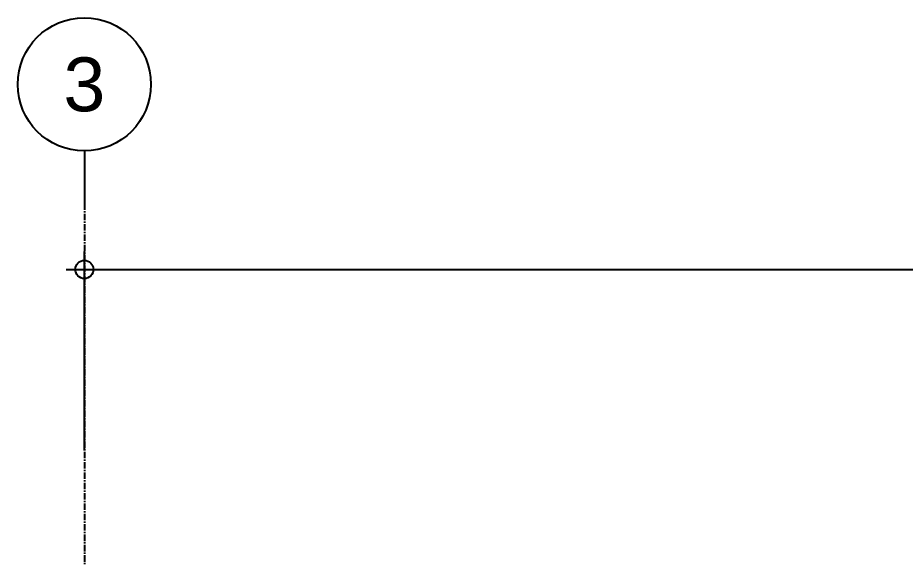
# Model space of a CAD drawing. Header units: millimetres. Extents: x -153298 to 620751, y -313239 to 250031.
# Drawn here: x 18778 to 23924, y -79700 to -76571 of the extents above; entities that cross this region are included whole.
import ezdxf
from ezdxf.enums import TextEntityAlignment as Align

# ---------------------------------------------------------------- set-up
doc = ezdxf.new("R2010")
doc.units = ezdxf.units.MM
doc.linetypes.add('CENTER', pattern=[2, 1.25, -0.25, 0.25, -0.25])
doc.layers.get('DEFPOINTS').update_dxf_attribs({"color": 250})
doc.layers.add('S-DIM', color=7, linetype='Continuous')
doc.layers.add('Stan-Dim', color=8, linetype='Continuous')
doc.styles.add('ROMANS', font='arial.ttf', dxfattribs={"width": 0.85})
doc.dimstyles.new('Dim-Cen', dxfattribs={"dimtxt": 3, "dimasz": 1, "dimexe": 0, "dimexo": 2.5, "dimgap": 1.5, "dimtad": 1, "dimdec": 0, "dimzin": 1, "dimdsep": 46, "dimtxsty": 'ROMANS', "dimblk": 'CEN1', "dimcen": 0.09, "dimclrd": 1, "dimclre": 250, "dimclrt": 3, "dimadec": 0, "dimazin": 0, "dimtfac": 1, "dimtdec": 0, "dimtofl": 0, "dimtmove": 2, "dimatfit": 3, "dimfxl": 1, "dimtfill": 1, "dimtfillclr": 256, "dimtolj": 1, "dimtzin": 0, "dimarcsym": 0})

# ---------------------------------------------------------------- blocks, each defined once
blk = doc.blocks.new('CEN1')
at = {"color": 1}
for p, q in [((0, 1.5), (0, -1.5)), ((1.5, 0), (-1.5, 0))]:
    blk.add_line(p, q, dxfattribs=at)
at = {"color": 3}
blk.add_circle((0, 0), 0.75, dxfattribs=at)
blk = doc.blocks.new('*D4749')
at = {"layer": 'DEFPOINTS', "color": 0, "transparency": 16777216}
for p in [(30564.6, -78031.1), (19164.6, -79256.2), (30564.6, -79256.2)]:
    blk.add_point(p, dxfattribs=at)
at = {"layer": 'S-DIM', "color": 250, "lineweight": -2, "transparency": 16777216}
for p, q in [((19164.6, -79081.2), (19164.6, -78031.1)), ((30564.6, -79081.2), (30564.6, -78031.1))]:
    blk.add_line(p, q, dxfattribs=at)
at = {"layer": 'S-DIM', "color": 1, "lineweight": -2, "transparency": 16777216}
blk.add_line((19234.6, -78031.1), (30494.6, -78031.1), dxfattribs=at)
at = {"layer": 'S-DIM', "color": 1, "lineweight": -2, "transparency": 16777216, "xscale": 70, "yscale": 70, "zscale": 70, "rotation": 180}
blk.add_blockref('CEN1', (19164.6, -78031.1), dxfattribs=at)
at = {"layer": 'S-DIM', "color": 1, "lineweight": -2, "transparency": 16777216, "xscale": 70, "yscale": 70, "zscale": 70}
blk.add_blockref('CEN1', (30564.6, -78031.1), dxfattribs=at)
at = {"layer": 'S-DIM', "color": 3, "transparency": 16777216, "insert": (24864.6, -77818.8), "char_height": 210, "attachment_point": 5, "style": 'ROMANS', "bg_fill": 3, "box_fill_scale": 1.1, "bg_fill_color": 256, "bg_fill_true_color": 13158600, "bg_fill_transparency": 0}
blk.add_mtext('\\A1;11400', dxfattribs=at)

msp = doc.modelspace()

# ---------------------------------------------------------------- linework, layer by layer
at = {"color": 3}
msp.add_line((19164.5579, -77343.8905), (19164.5579, -77648.2286), dxfattribs=at)
at = {"color": 1, "linetype": 'CENTER', "ltscale": 30}
msp.add_line((19164.5579, -77648.2286), (19164.5579, -89020.4354), dxfattribs=at)
at = {"color": 3}
msp.add_circle((19164.5579, -76957.6638), 386.2266, dxfattribs=at)

# ---------------------------------------------------------------- texts
at = {"layer": 'Stan-Dim', "color": 5, "style": 'ROMANS'}
msp.add_attdef('3', text='', height=312.5, dxfattribs=at).set_placement((19164.5579, -76957.6638), align=Align.MIDDLE_CENTER)

# ---------------------------------------------------------------- next in the draw order: dimensions: what is measured, and where the dimension line sits
at = {"layer": 'S-DIM'}
dim = msp.add_linear_dim(base=(30564.5579, -78031.0592), p1=(19164.5579, -79256.1802), p2=(30564.5579, -79256.1802), dimstyle='Dim-Cen', override={"dimscale": 70}, dxfattribs=at)
dim.commit()
dim.dimension.update_dxf_attribs({"geometry": '*D4749', "text_midpoint": (24864.5579, -77818.8389)})

doc.saveas('drawing.dxf')
